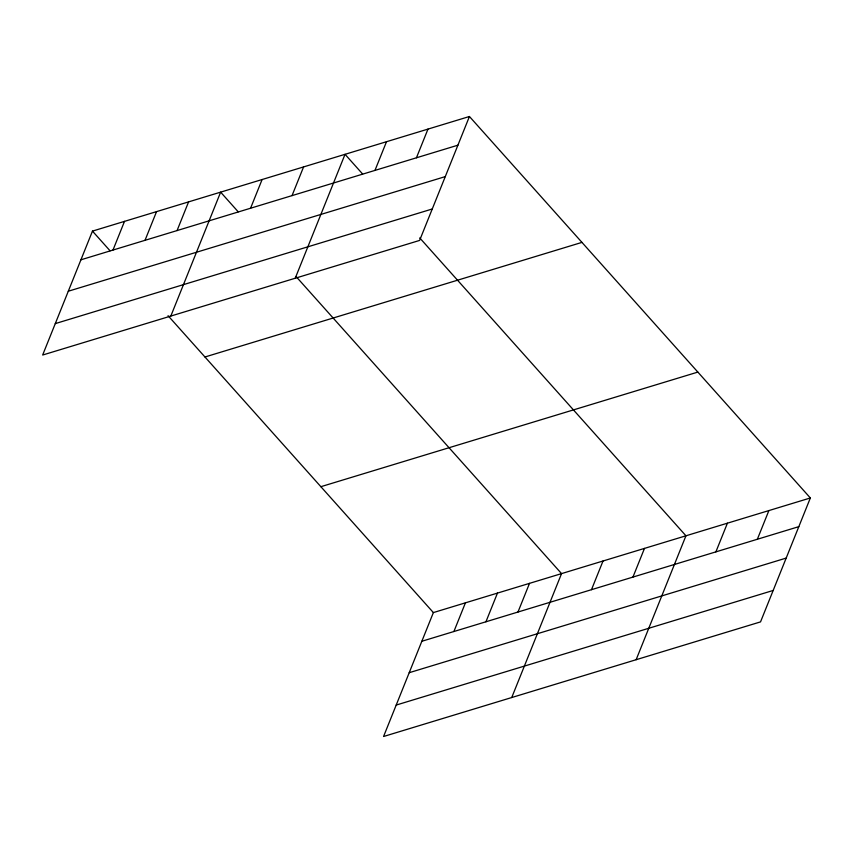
<?xml version="1.0" encoding="UTF-8"?>
<svg xmlns="http://www.w3.org/2000/svg" width="853" height="853" viewBox="0 0 853 853"><rect width="100%" height="100%" fill="white"/><g stroke="black" fill="none" stroke-linecap="round" stroke-linejoin="round"><path stroke-width="1.28" d="M469.438 116.498L92.465 231.11L42.65 355.029L419.623 240.418L469.438 116.498L810.35 497.971L760.535 621.89L383.562 736.502L433.377 612.582L810.35 497.971M112.98 250.057L124.506 221.364M145.021 240.311L156.547 211.629M177.061 230.577L188.588 201.884M170.824 316.058L220.639 192.149L238.211 211.811M250.569 208.228L262.106 179.535M292.035 195.614L303.572 166.932M295.223 278.238L345.038 154.318L362.61 173.991M374.968 170.397L386.505 141.715M416.435 157.794L427.971 129.112M453.892 631.529L465.429 602.836M485.933 621.784L497.47 593.091M517.974 612.038L529.51 583.356M511.736 697.53L561.551 573.611L296.226 276.724M591.481 589.69L603.018 561.007M632.947 577.086L644.484 548.394M636.135 659.71L685.951 535.791L419.74 237.923M715.88 551.87L727.417 523.188M757.347 539.267L768.884 510.574M80.928 259.802L457.901 145.191M68.304 291.225L445.266 176.614M55.285 323.607L432.247 208.996M204.965 356.991L581.938 242.391M320.877 486.69L697.85 372.089M421.851 641.264L798.813 526.653M409.216 672.697L786.189 558.086M396.197 705.068L773.17 590.457M92.465 231.11L110.048 250.782M168.052 315.685L433.377 612.582"/></g></svg>
